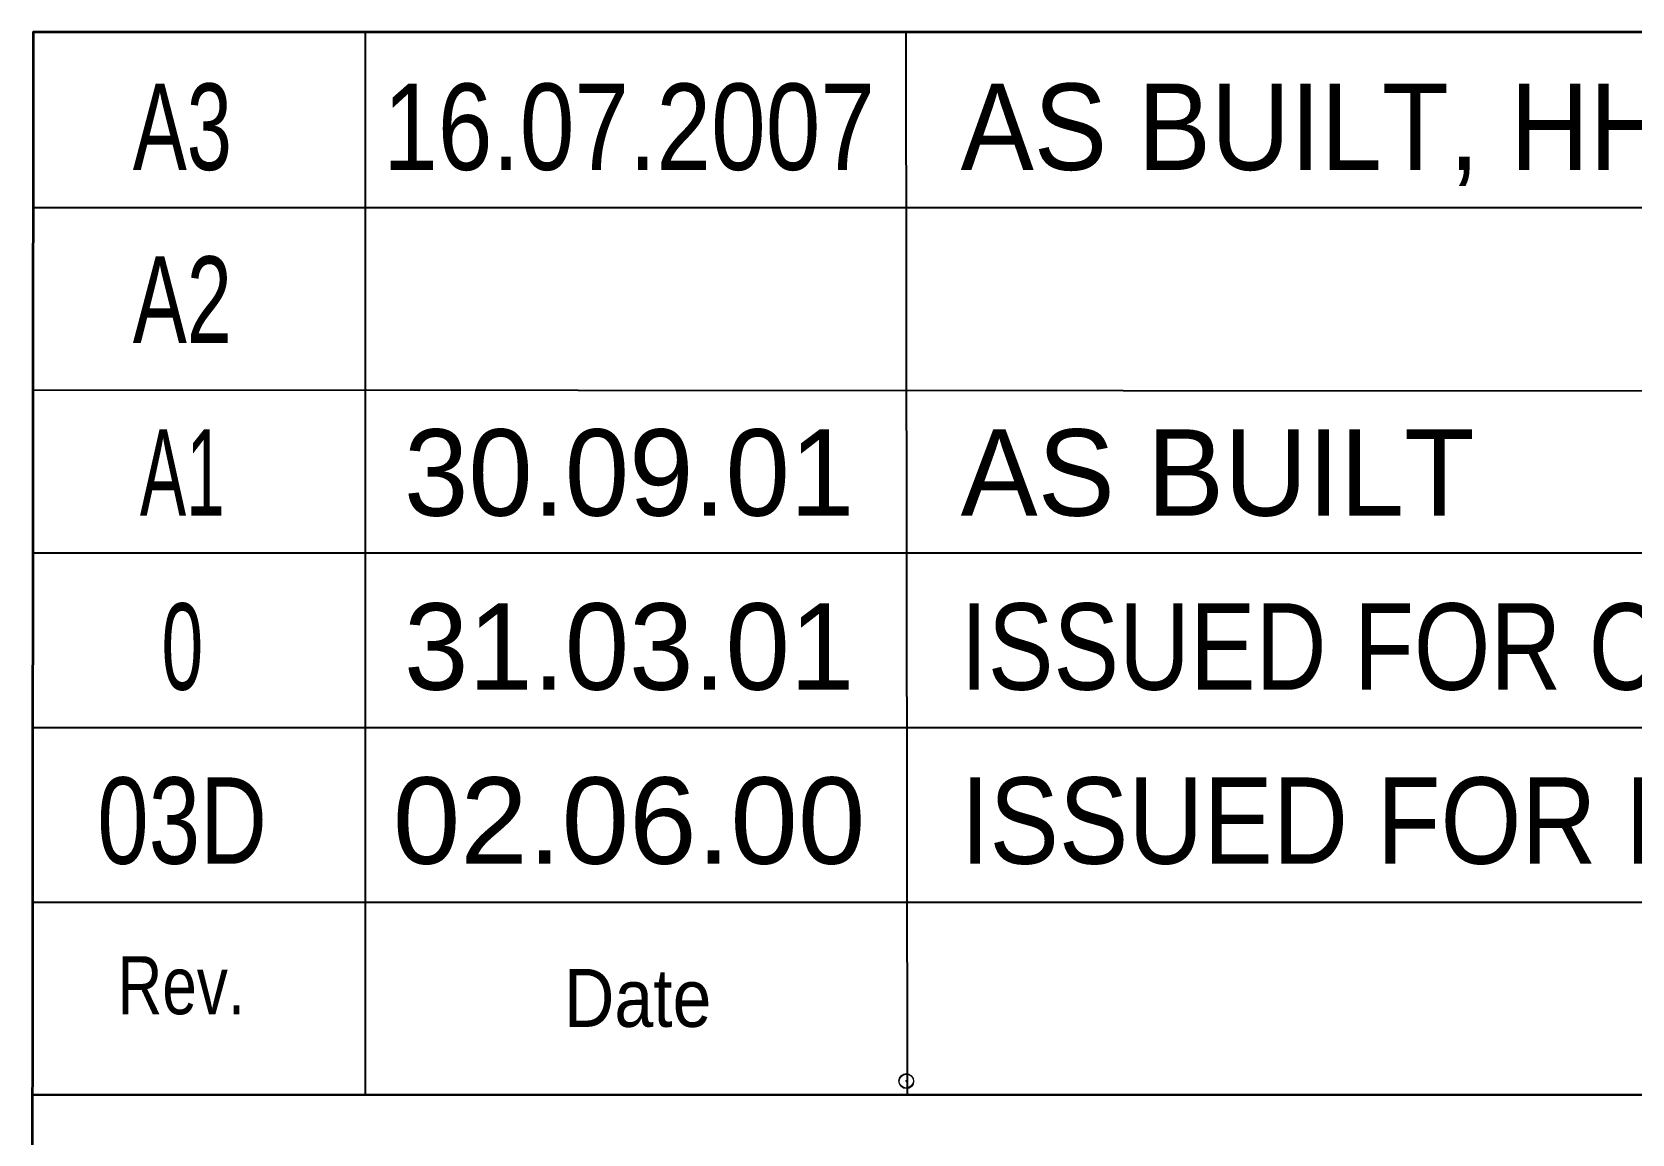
# Model space of a CAD drawing. Header units: millimetres. Extents: x 0 to 841, y 0 to 594.
# Drawn here: x 648.8 to 704.3, y 119.1 to 157.4 of the extents above; entities that cross this region are included whole.
import ezdxf
from ezdxf.enums import TextEntityAlignment as Align

# ---------------------------------------------------------------- set-up
doc = ezdxf.new("R2010")
doc.units = ezdxf.units.MM
doc.header["$PDMODE"] = 32
doc.header["$PDSIZE"] = 0.5
doc.layers.add('1', color=7, linetype='Continuous', lineweight=13)
doc.layers.add('2', color=7, linetype='Continuous')

msp = doc.modelspace()

# ---------------------------------------------------------------- linework, layer by layer
at = {"layer": '1', "lineweight": 25}
for p, q in [((660.347, 157.367), (660.347, 120.464)), ((679.106, 157.363), (679.143, 120.469)), ((648.825, 151.274), (829.269, 151.274)), ((648.827, 144.949), (829.268, 144.852)), ((648.828, 139.29), (829.27, 139.285)), ((648.817, 133.231), (829.275, 133.231)), ((648.813, 127.167), (829.263, 127.167))]:
    msp.add_line(p, q, dxfattribs=at)
at = {"layer": '1', "lineweight": 35}
msp.add_line((829.257, 120.491), (648.808, 120.475), dxfattribs=at)
msp.add_lwpolyline([(648.784, 84.124), (648.838, 157.37), (829.263, 157.37)], dxfattribs=at)
at = {"layer": '1'}
for p in [(679.113, 120.967), (679.122, 120.947)]:
    msp.add_point(p, dxfattribs=at)

# ---------------------------------------------------------------- texts
for s, width, p in [('Rev.', 0.8, (651.75, 123.28)), ('Date', 0.9, (667.239, 122.84))]:
    msp.add_text(s, height=2.013, dxfattribs=dict(at, width=width)).set_placement(p)
at = {"layer": '2'}
for s, width, p in [('A3', 0.7, (654, 152.581)), ('16.07.2007', 0.85, (669.5, 152.581)), ('A2', 0.7, (654, 146.581)), ('A1', 0.6, (654, 140.581)), ('0', 0.65, (654, 134.541)), ('03D', 0.8, (653.991, 128.5)), ('02.06.00', 1.05, (669.5, 128.5))]:
    msp.add_text(s, height=3, dxfattribs=dict(at, width=width)).set_placement(p, align=Align.CENTER)
for s, width, p in [('AS BUILT, HHP-PROJECT', 0.95, (681, 152.581)), ('ISSUED FOR CONSTRUCTION', 0.85, (681, 134.541)), ('ISSUED FOR FAT', 0.9, (681, 128.5))]:
    msp.add_text(s, height=3, dxfattribs=dict(at, width=width)).set_placement(p)
for s, p in [('30.09.01', (669.5, 140.581)), ('31.03.01', (669.5, 134.541))]:
    msp.add_text(s, height=3, dxfattribs=at).set_placement(p, align=Align.CENTER)
msp.add_text('AS BUILT', height=3, dxfattribs=at).set_placement((681, 140.581))

doc.saveas('drawing.dxf')
